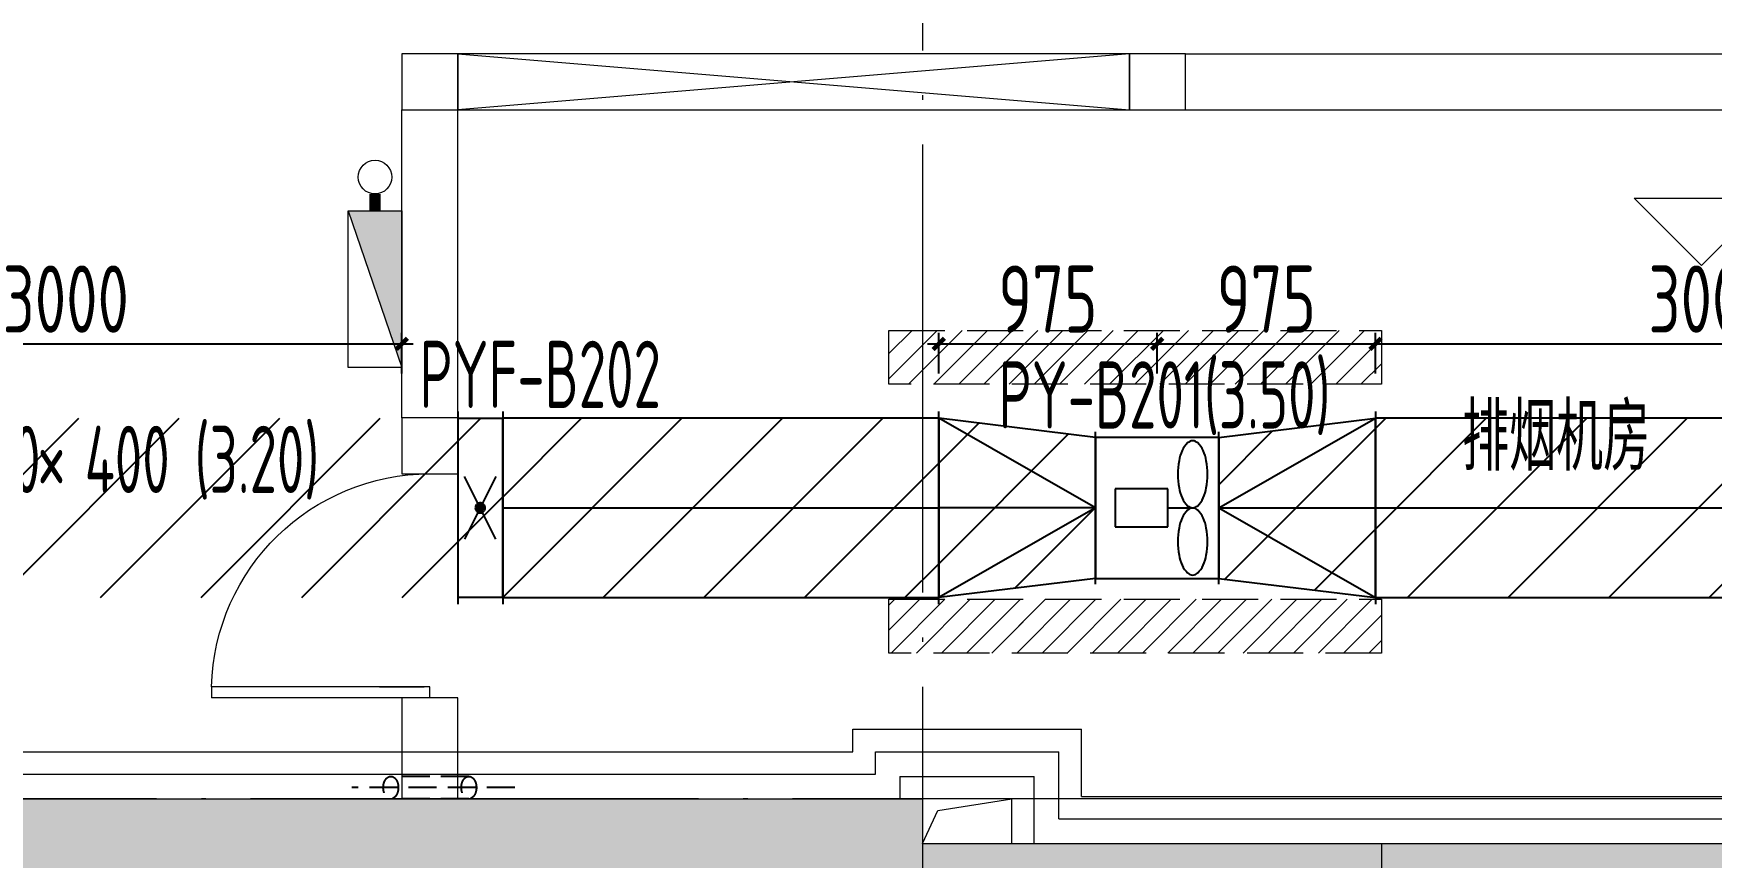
# Model space of a CAD drawing. Extents: x 13114849 to 13479250, y 160225 to 278773.
# Drawn here: x 13434928 to 13442421, y 184598 to 188275 of the extents above; entities that cross this region are included whole.
import ezdxf

# ---------------------------------------------------------------- set-up
doc = ezdxf.new("R2010")
doc.units = 0
doc.header["$LTSCALE"] = 1000
doc.header["$MEASUREMENT"] = 0
for name, pattern in [('CENTER2', [28.575000000000003, 19.05, -3.175, 3.175, -3.175]), ('DASH', [0.35, 0.25, -0.1]), ('DOTE', [2.4200000000000004, 2, -0.2, 0.02, -0.2])]:
    doc.linetypes.add(name, pattern=pattern)
for name, color, linetype in [('DUCT-X-P标注', 7, 'Continuous'), ('DUCT-X-YP中心线', 5, 'CENTER2'), ('DUCT-X-YP法兰', 2, 'Continuous'), ('DUCT-X-YP管', 31, 'Continuous'), ('DUCT-X-YP管端线', 2, 'Continuous'), ('DUCT-X-YP管设备', 7, 'Continuous'), ('DUCT-X-YP阀门', 7, 'Continuous'), ('DUCT-X-Y标注', 7, 'Continuous')]:
    doc.layers.add(name, color=color, linetype=linetype)
doc.layers.add('建筑底图', color=8, linetype='Continuous', lineweight=13)
doc.layers.add('预埋管', color=8, linetype='Continuous', lineweight=5)
doc.styles.add('67', font='gbenor.shx', dxfattribs={"width": 0.7, "bigfont": 'hztxt.shx'})
doc.styles.add('C', font='HZTXT_E', dxfattribs={"width": 0.7, "bigfont": 'HZTXT'})
doc.styles.add('du', font='gbenor.shx', dxfattribs={"width": 0.8, "bigfont": 'hztxt.shx'})
doc.dimstyles.new('67', dxfattribs={"dimscale": 100, "dimtxt": 3, "dimasz": 0.5, "dimexe": 0.5, "dimexo": 2, "dimgap": 0.5, "dimtad": 2, "dimdec": 0, "dimrnd": 5, "dimzin": 0, "dimdsep": 46, "dimtxsty": 'du', "dimblk": 'ARCHTICK', "dimcen": 0, "dimdle": 0.5, "dimclrd": 256, "dimclre": 256, "dimclrt": 256, "dimazin": 0, "dimtfac": 1, "dimtdec": 0, "dimtix": 1, "dimtmove": 2, "dimatfit": 3, "dimfxl": 1, "dimtolj": 1, "dimtzin": 0, "dimlwd": -1, "dimlwe": -1, "dimarcsym": 0})
pattern_1 = [(45, (793255.2557103541, 7.916241884231567e-09), (-56.1266007566822, 56.12660075668221), [])]

# ---------------------------------------------------------------- blocks, each defined once
blk = doc.blocks.new('$轴流风机$00000011')
for p, q in [((-500, 500), (-500, -500)), ((500, 500), (-500, 500)), ((500, -500), (500, 500)), ((-339.4800092864898, 134.6796910074772), (-339.4800092864898, -134.6796910074772)), ((87.95522044965765, 134.6796910074772), (-339.4800092864898, 134.6796910074772)), ((87.95522044965765, -134.6796910074772), (87.95522044965765, 134.6796910074772)), ((87.95522044965765, 0), (288.4946038684575, 0)), ((-339.4800092864898, -134.6796910074772), (87.95522044965765, -134.6796910074772)), ((-500, -500), (500, -500))]:
    blk.add_line(p, q)
for centre, radius, start, end in [((462.4428888200782, 274.1909822780144), 290.6672624295167, 153.0603398671826, 168.1126115914812), ((355.1290658579092, 328.7278263123881), 170.2906702038428, 129.1821255884627, 153.0603398671826), ((288.4946038684575, 410.4818086252635), 64.8209345055534, 90, 129.1821255884627), ((288.4946038684575, 410.4818086252635), 64.82093450552276, 50.81787441153735, 90), ((221.8601418790058, 328.7278263123881), 170.2906702037323, 26.93966013281736, 50.81787441153735), ((114.5463189241127, 274.1909822780144), 290.6672624295164, 11.88738840851878, 26.93966013281736), ((633.07206670288, 238.2729985965852), 465.0358888982827, 168.1126115914812, 180), ((633.07206670288, 238.2729985965852), 465.0358888974643, 180, 191.8873884085187), ((-56.08285895868903, 238.2729985965852), 465.0358888982828, 0, 11.88738840851878), ((-56.08285895868903, 238.2729985965852), 465.035888898019, 348.1126115914813, 0), ((462.4428888200782, 202.3550149151561), 290.6672624290152, 191.8873884085187, 206.9396601328174), ((114.5463189241127, 202.3550149151561), 290.6672624293529, 333.0603398671827, 348.1126115914813), ((355.1290658579092, 147.8181708826014), 170.2906702042031, 206.9396601328174, 230.8178744115374), ((288.4946038684575, 66.06418856972596), 64.82093450569862, 230.8178744115374, 270), ((288.4946038684575, 66.06418856972596), 64.82093450561933, 270, 309.1821255884627), ((221.8601418790058, 147.8181708826014), 170.2906702039885, 309.1821255884627, 333.0603398671827), ((462.4428888200782, -202.3550149151561), 290.6672624290063, 153.0603398671826, 168.1126115914812), ((355.1290658579092, -147.8181708826014), 170.2906702042102, 129.1821255884627, 153.0603398671826), ((288.4946038684575, -66.06418856972596), 64.82093450570038, 90, 129.1821255884627), ((288.4946038684575, -66.06418856972596), 64.82093450561933, 50.81787441153735, 90), ((221.8601418790058, -147.8181708826014), 170.290670203996, 26.93966013281736, 50.81787441153735), ((114.5463189241127, -202.3550149151561), 290.6672624293437, 11.88738840851878, 26.93966013281736), ((633.07206670288, -238.2729985965852), 465.0358888974643, 168.1126115914812, 180), ((-56.08285895868903, -238.2729985965852), 465.035888898019, 0, 11.88738840851878), ((633.07206670288, -238.2729985965852), 465.0358888982922, 180, 191.8873884085187), ((462.4428888200782, -274.1909822780144), 290.6672624295167, 191.8873884085187, 206.9396601328174), ((114.5463189241127, -274.1909822780144), 290.6672624295169, 333.0603398671827, 348.1126115914813), ((-56.08285895868903, -238.2729985965852), 465.0358888982919, 348.1126115914813, 0), ((355.1290658579092, -328.7278263123881), 170.2906702038428, 206.9396601328174, 230.8178744115374), ((288.4946038684575, -410.4818086252635), 64.82093450555568, 230.8178744115374, 270), ((288.4946038684575, -410.4818086252635), 64.82093450552276, 270, 309.1821255884627), ((221.8601418790058, -328.7278263123881), 170.2906702037334, 309.1821255884627, 333.0603398671827)]:
    blk.add_arc(centre, radius, start, end)
for p in [(-500, 0), (500, 0)]:
    blk.add_point(p)
blk = doc.blocks.new('_ArchTick')
at = {"color": 0, "linetype": 'ByBlock', "const_width": 0.4}
blk.add_lwpolyline([(-0.5, -0.5), (0.5, 0.5)], dxfattribs=at)
blk = doc.blocks.new('*D246')
at = {"layer": 'DUCT-X-Y标注', "transparency": 16777216}
for p, q in [((13433570.5, 186757.4999999997), (13433570.5, 186939.5)), ((13436572.61764248, 186757.4999999982), (13436572.61764248, 186939.5)), ((13433520.5, 186889.5), (13436622.61764248, 186889.5))]:
    blk.add_line(p, q, dxfattribs=at)
at = {"layer": 'DUCT-X-Y标注', "transparency": 16777216, "xscale": 50, "yscale": 50, "zscale": 50, "rotation": 180}
blk.add_blockref('_ArchTick', (13433570.5, 186889.5), dxfattribs=at)
at = {"layer": 'DUCT-X-Y标注', "transparency": 16777216, "xscale": 50, "yscale": 50, "zscale": 50}
blk.add_blockref('_ArchTick', (13436572.61764248, 186889.5), dxfattribs=at)
at = {"layer": 'DUCT-X-Y标注', "transparency": 16777216, "insert": (13435071.55882124, 187089.5), "char_height": 300, "attachment_point": 5, "style": 'du'}
blk.add_mtext('\\A1;3000', dxfattribs=at)
blk = doc.blocks.new('*D245')
at = {"layer": 'DUCT-X-Y标注', "transparency": 16777216}
for p, q in [((13440921.46260141, 186757.4999999954), (13440921.46260141, 186939.5)), ((13443922.36620503, 186776.4999999998), (13443922.36620503, 186939.5)), ((13440871.46260141, 186889.5), (13443972.36620503, 186889.5))]:
    blk.add_line(p, q, dxfattribs=at)
at = {"layer": 'DUCT-X-Y标注', "transparency": 16777216, "xscale": 50, "yscale": 50, "zscale": 50, "rotation": 180}
blk.add_blockref('_ArchTick', (13440921.46260141, 186889.5), dxfattribs=at)
at = {"layer": 'DUCT-X-Y标注', "transparency": 16777216, "xscale": 50, "yscale": 50, "zscale": 50}
blk.add_blockref('_ArchTick', (13443922.36620503, 186889.5), dxfattribs=at)
at = {"layer": 'DUCT-X-Y标注', "transparency": 16777216, "insert": (13442421.91440322, 187089.5), "char_height": 300, "attachment_point": 5, "style": 'du'}
blk.add_mtext('\\A1;3000', dxfattribs=at)
blk = doc.blocks.new('*D244')
at = {"layer": 'DUCT-X-Y标注', "transparency": 16777216}
for p, q in [((13439945.86260141, 186757.4999999954), (13439945.86260141, 186939.5)), ((13440921.46260141, 186757.4999999954), (13440921.46260141, 186939.5)), ((13439895.86260141, 186889.5), (13440971.46260141, 186889.5))]:
    blk.add_line(p, q, dxfattribs=at)
at = {"layer": 'DUCT-X-Y标注', "transparency": 16777216, "xscale": 50, "yscale": 50, "zscale": 50, "rotation": 180}
blk.add_blockref('_ArchTick', (13439945.86260141, 186889.5), dxfattribs=at)
at = {"layer": 'DUCT-X-Y标注', "transparency": 16777216, "xscale": 50, "yscale": 50, "zscale": 50}
blk.add_blockref('_ArchTick', (13440921.46260141, 186889.5), dxfattribs=at)
at = {"layer": 'DUCT-X-Y标注', "transparency": 16777216, "insert": (13440433.66260141, 187089.5), "char_height": 300, "attachment_point": 5, "style": 'du'}
blk.add_mtext('\\A1;975', dxfattribs=at)
blk = doc.blocks.new('*D243')
at = {"layer": 'DUCT-X-Y标注', "transparency": 16777216}
for p, q in [((13438970.36260141, 186757.4999999965), (13438970.36260141, 186939.5)), ((13439945.86260141, 186757.4999999954), (13439945.86260141, 186939.5)), ((13438920.36260141, 186889.5), (13439995.86260141, 186889.5))]:
    blk.add_line(p, q, dxfattribs=at)
at = {"layer": 'DUCT-X-Y标注', "transparency": 16777216, "xscale": 50, "yscale": 50, "zscale": 50, "rotation": 180}
blk.add_blockref('_ArchTick', (13438970.36260141, 186889.5), dxfattribs=at)
at = {"layer": 'DUCT-X-Y标注', "transparency": 16777216, "xscale": 50, "yscale": 50, "zscale": 50}
blk.add_blockref('_ArchTick', (13439945.86260141, 186889.5), dxfattribs=at)
at = {"layer": 'DUCT-X-Y标注', "transparency": 16777216, "insert": (13439458.11260141, 187089.5), "char_height": 300, "attachment_point": 5, "style": 'du'}
blk.add_mtext('\\A1;975', dxfattribs=at)
blk = doc.blocks.new('_FZH')
blk.add_lwpolyline([(-0.5, -0.5), (0.5, -0.5), (0.5, 0.5), (-0.4999999999999999, 0.5)], close=True)
blk = doc.blocks.new('$DorLib2D$00000001')
for p, q in [((0.45, 0.975), (0.5000000000000002, 0.975)), ((0.45, 0), (0.45, 0.975)), ((0.5, 0), (0.5, 0.975)), ((0.5, 0), (0.45, 0))]:
    blk.add_line(p, q)
at = {"lineweight": 13}
blk.add_arc((0.475, 0), 0.975, 91.46928358135379, 180, dxfattribs=at)
blk = doc.blocks.new('3#消火栓')
at = {"ltscale": 3.5}
blk.add_hatch(color=256, dxfattribs=at).paths.add_polyline_path([(-350.0000045262278, 239.9999911990017), (-350, -8.800998352290614e-06), (349.9999954737722, 240.0000088009983)])
blk.add_line((-350, -8.800998330116272e-06), (349.9999954737723, 240.0000088009983))
blk.add_lwpolyline([(-350.0000045262277, 239.9999911990017), (349.9999954737723, 240.0000088009983), (350, 8.800998330116272e-06), (-350, -8.800998330116272e-06)], close=True)
at = {"const_width": 49.99999999999997}
blk.add_lwpolyline([(-350.0000022631139, 119.9999911990017), (-425.0000022631139, 119.9999893130735)], dxfattribs=at)
blk.add_circle((-500.0000022631139, 119.9999874271452), 75)
blk = doc.blocks.new('A$C00460B6A')
at = {"layer": '预埋管', "linetype": 'DASH', "lineweight": -3, "ltscale": 0.5}
for p, q in [((523.463043898344, 100.0014334181324), (174.7439385093749, 100.0014303093776)), ((523.463043898344, 100.0014334181324), (174.7439385093749, 100.0014303093776)), ((729.1189822256565, 50.00143341813236), (-0.006739586591720581, 50.00143030937761)), ((523.4630443789065, 0.00143341813236475), (174.7439389880747, 0.001430309377610683))]:
    blk.add_line(p, q, dxfattribs=at)
for centre in [(174.7439387496561, 50.00143030937761), (523.4630441386253, 50.00143341813236)]:
    blk.add_ellipse(centre, major_axis=(-2.429254217184632e-07, 49.99999999906868), ratio=0.6701911663388869, start_param=3.141592653510884, end_param=9.42477796069047, dxfattribs=at)

msp = doc.modelspace()

# ---------------------------------------------------------------- hatches: boundary and pattern name
at = {"layer": 'DUCT-X-YP管'}
h = msp.add_hatch(dxfattribs=at)
h.set_pattern_fill('ANSI31', color=8, scale=200)
h.set_pattern_definition([(45, (0, 0), (-224.5064030267288, 224.5064030267288), [])])
h.paths.add_polyline_path([(13436822.61764248, 186557.5000000061), (13433006.5, 186557.5), (13433006.5, 186157.5), (13436822.61764248, 186157.5000000061)])
h.paths.add_polyline_path([(13436822.61764248, 186157.5000000061), (13433006.5, 186157.5), (13433006.5, 185757.5), (13436822.61764248, 185757.5000000061)])
h.paths.add_polyline_path([(13438970.26260141, 186557.5000000112), (13437023.01764248, 186557.5000000065), (13437023.01764248, 186157.5000000065), (13438970.26260141, 186157.5000000112)])
h.paths.add_polyline_path([(13438970.26260141, 186157.5000000112), (13437023.01764248, 186157.5000000065), (13437023.01764248, 185757.5000000065), (13438970.26260141, 185757.5000000112)])
h.paths.add_polyline_path([(13437022.81764248, 186557.5000000037), (13436822.81764248, 186557.5000000033), (13436822.81764249, 185757.5000000088), (13437022.81764249, 185757.5000000093)])
h.paths.add_polyline_path([(13438970.46260141, 186557.5000000112), (13438970.46260141, 186157.5000000112), (13439670.46260141, 186157.5000000129)])
h.paths.add_polyline_path([(13439670.46260141, 186157.5000000129), (13438970.46260141, 186157.5000000112), (13438970.46260141, 185757.5000000112)])
h.paths.add_polyline_path([(13439670.46260141, 186157.5000000129), (13438970.46260141, 185757.5000000112), (13439670.46260141, 185842.5000000129)], flags=17)
h.paths.add_polyline_path([(13439670.46260141, 186472.5000000129), (13438970.46260141, 186557.5000000112), (13439670.46260141, 186157.5000000129)], flags=17)
h.paths.add_polyline_path([(13440921.26260141, 186557.5000000159), (13440221.26260141, 186472.5000000142), (13440221.26260141, 186157.5000000142)], flags=17)
h.paths.add_polyline_path([(13440221.26260141, 186157.5000000142), (13440221.26260141, 185842.5000000142), (13440921.26260141, 185757.5000000159)], flags=17)
h.paths.add_polyline_path([(13440921.26260141, 186157.5000000159), (13440221.26260141, 186157.5000000142), (13440921.26260141, 185757.5000000159)])
h.paths.add_polyline_path([(13440921.26260141, 186557.5000000159), (13440221.26260141, 186157.5000000142), (13440921.26260141, 186157.5000000159)])
h.paths.add_polyline_path([(13443521.76620504, 186557.5000000221), (13440921.46260141, 186557.5000000159), (13440921.46260141, 186157.5000000159), (13443521.76620504, 186157.5000000221)])
h.paths.add_polyline_path([(13443521.76620504, 186157.5000000221), (13440921.46260141, 186157.5000000159), (13440921.46260141, 185757.5000000159), (13443521.76620504, 185757.5000000221)])
h.paths.add_polyline_path([(13443922.16620504, 186557.5000000201), (13443722.16620504, 186557.5000000198), (13443722.16620504, 185757.5000000253), (13443922.16620504, 185757.5000000257)])
h.paths.add_polyline_path([(13443721.96620504, 186557.5000000225), (13443621.96620504, 186557.5000000223), (13443621.96620504, 186379.5636969978), (13443624.01070765, 186379.5636969978), (13443628.03008979, 186378.8123442598), (13443631.84297361, 186377.3352252001), (13443635.31951591, 186375.1826413368), (13443638.34132724, 186372.4278963314), (13443640.80550341, 186369.1647997213), (13443642.62812988, 186365.5044723478), (13443643.74713927, 186361.5715622696), (13443644.12442508, 186357.5000000224), (13443643.74713927, 186353.4284377751), (13443642.62812988, 186349.4955276969), (13443640.80550341, 186345.8352003234), (13443637.71865399, 186341.7475510756), (13443637.58425965, 186341.8819454155), (13443635.31951591, 186339.8173587079), (13443631.8429736, 186337.6647748445), (13443628.03008979, 186336.1876557849), (13443621.96620504, 186335.0541192731), (13443621.96620504, 185979.5636969978), (13443624.01070765, 185979.5636969978), (13443628.03008979, 185978.8123442598), (13443631.84297361, 185977.3352252001), (13443637.99330577, 185973.5271007495), (13443637.71865399, 185973.2524489705), (13443640.80550341, 185969.1647997213), (13443642.62812988, 185965.5044723478), (13443643.74713927, 185961.5715622696), (13443644.12442508, 185957.5000000224), (13443643.74713927, 185953.4284377751), (13443642.62812988, 185949.4955276969), (13443640.80550341, 185945.8352003234), (13443638.34132724, 185942.5721037133), (13443635.31951591, 185939.8173587079), (13443631.8429736, 185937.6647748445), (13443628.03008979, 185936.1876557849), (13443624.01070765, 185935.4363030468), (13443619.92170243, 185935.4363030468), (13443615.90232029, 185936.1876557848), (13443612.08943647, 185937.6647748445), (13443605.93910431, 185941.4728992951), (13443606.21375609, 185941.7475510742), (13443603.12690667, 185945.8352003233), (13443601.3042802, 185949.4955276968), (13443600.18527081, 185953.4284377751), (13443599.807985, 185957.5000000223), (13443600.18527081, 185961.5715622695), (13443601.3042802, 185965.5044723478), (13443603.12690667, 185969.1647997212), (13443605.59108284, 185972.4278963314), (13443608.61289417, 185975.1826413367), (13443612.08943648, 185977.3352252001), (13443615.90232029, 185978.8123442598), (13443621.96620504, 185979.9458807716), (13443621.96620504, 186335.4363030468), (13443619.92170243, 186335.4363030468), (13443615.90232029, 186336.1876557848), (13443612.08943647, 186337.6647748445), (13443608.61289417, 186339.8173587079), (13443605.59108284, 186342.5721037132), (13443603.12690667, 186345.8352003233), (13443601.3042802, 186349.4955276968), (13443600.18527081, 186353.4284377751), (13443599.807985, 186357.5000000223), (13443600.18527081, 186361.5715622695), (13443601.3042802, 186365.5044723478), (13443603.12690667, 186369.1647997212), (13443606.21375609, 186373.2524489691), (13443606.34815043, 186373.1180546291), (13443608.61289417, 186375.1826413367), (13443612.08943648, 186377.3352252001), (13443615.90232029, 186378.8123442598), (13443621.96620504, 186379.9458807716), (13443621.96620504, 186557.5000000223), (13443521.96620504, 186557.5000000221), (13443521.96620504, 185757.5000000221), (13443721.96620504, 185757.5000000225)], flags=17)
h.paths.add_polyline_path([(13443721.96620504, 186557.5000000225), (13443621.96620504, 186557.5000000223), (13443621.96620504, 186379.5636969978), (13443624.01070765, 186379.5636969978), (13443628.03008979, 186378.8123442598), (13443631.84297361, 186377.3352252001), (13443635.31951591, 186375.1826413368), (13443638.34132724, 186372.4278963314), (13443640.80550341, 186369.1647997213), (13443642.62812988, 186365.5044723478), (13443643.74713927, 186361.5715622696), (13443644.12442508, 186357.5000000224), (13443643.74713927, 186353.4284377751), (13443642.62812988, 186349.4955276969), (13443640.80550341, 186345.8352003234), (13443637.71865399, 186341.7475510756), (13443637.58425965, 186341.8819454155), (13443635.31951591, 186339.8173587079), (13443631.8429736, 186337.6647748445), (13443628.03008979, 186336.1876557849), (13443624.01070765, 186335.4363030468), (13443621.96620504, 186335.4363030468), (13443621.96620504, 185979.5636969978), (13443624.01070765, 185979.5636969978), (13443628.03008979, 185978.8123442598), (13443631.84297361, 185977.3352252001), (13443635.31951591, 185975.1826413368), (13443638.34132724, 185972.4278963314), (13443640.80550341, 185969.1647997213), (13443642.62812988, 185965.5044723478), (13443643.74713927, 185961.5715622696), (13443644.12442508, 185957.5000000224), (13443643.74713927, 185953.4284377751), (13443642.62812988, 185949.4955276969), (13443640.80550341, 185945.8352003234), (13443638.34132724, 185942.5721037133), (13443635.31951591, 185939.8173587079), (13443631.8429736, 185937.6647748445), (13443628.03008979, 185936.1876557849), (13443624.01070765, 185935.4363030468), (13443619.92170243, 185935.4363030468), (13443615.90232029, 185936.1876557848), (13443612.08943647, 185937.6647748445), (13443608.61289417, 185939.8173587079), (13443605.59108284, 185942.5721037132), (13443603.12690667, 185945.8352003233), (13443601.3042802, 185949.4955276968), (13443600.18527081, 185953.4284377751), (13443599.807985, 185957.5000000223), (13443600.18527081, 185961.5715622695), (13443601.3042802, 185965.5044723478), (13443603.12690667, 185969.1647997212), (13443605.59108284, 185972.4278963314), (13443608.61289417, 185975.1826413367), (13443612.08943648, 185977.3352252001), (13443615.90232029, 185978.8123442598), (13443619.92170243, 185979.5636969978), (13443621.96620504, 185979.5636969978), (13443621.96620504, 186335.4363030468), (13443619.92170243, 186335.4363030468), (13443615.90232029, 186336.1876557848), (13443612.08943647, 186337.6647748445), (13443608.61289417, 186339.8173587079), (13443605.59108284, 186342.5721037132), (13443603.12690667, 186345.8352003233), (13443601.3042802, 186349.4955276968), (13443600.18527081, 186353.4284377751), (13443599.807985, 186357.5000000223), (13443600.18527081, 186361.5715622695), (13443601.3042802, 186365.5044723478), (13443603.12690667, 186369.1647997212), (13443606.21375609, 186373.2524489691), (13443606.34815043, 186373.1180546291), (13443608.61289417, 186375.1826413367), (13443612.08943648, 186377.3352252001), (13443615.90232029, 186378.8123442598), (13443619.92170243, 186379.5636969978), (13443621.96620504, 186379.5636969978), (13443621.96620504, 186557.5000000223), (13443521.96620504, 186557.5000000221), (13443521.96620504, 185757.5000000221), (13443721.96620504, 185757.5000000225)], flags=17)
h.paths.add_polyline_path([(13444172.36496623, 186157.5000000218), (13443922.36620504, 186157.5000000229), (13443922.36620504, 185757.5000000229), (13444172.36496623, 185757.5000000218)])
h.paths.add_polyline_path([(13444172.36496624, 186557.5000000218), (13443922.36620504, 186557.5000000229), (13443922.36620504, 186157.5000000229), (13444172.36496623, 186157.5000000218)])
at = {"layer": '建筑底图', "linetype": 'DASH'}
h = msp.add_hatch(dxfattribs=at)
h.set_pattern_fill('ANSI31', color=8, scale=50, style=0)
h.set_pattern_definition(pattern_1)
h.paths.add_polyline_path([(13438747.44771992, 186949.881513861), (13440947.44771992, 186949.881513861), (13440947.44771992, 186709.881513861), (13438747.44771992, 186709.881513861)])
h = msp.add_hatch(dxfattribs=at)
h.set_pattern_fill('ANSI31', color=8, scale=50, style=0)
h.set_pattern_definition(pattern_1)
h.paths.add_polyline_path([(13439247.44771992, 186949.881513861), (13440447.44771992, 186949.881513861), (13440447.44771992, 186709.881513861), (13439247.44771992, 186709.881513861)])
h = msp.add_hatch(dxfattribs=at)
h.set_pattern_fill('ANSI31', color=8, scale=50, style=0)
h.set_pattern_definition(pattern_1)
h.paths.add_polyline_path([(13438747.44771992, 185749.881513861), (13440947.44771992, 185749.881513861), (13440947.44771992, 185509.881513861), (13438747.44771992, 185509.881513861)])
h = msp.add_hatch(dxfattribs=at)
h.set_pattern_fill('ANSI31', color=8, scale=50, style=0)
h.set_pattern_definition(pattern_1)
h.paths.add_polyline_path([(13439247.44771992, 185749.881513861), (13440447.44771992, 185749.881513861), (13440447.44771992, 185509.881513861), (13439247.44771992, 185509.881513861)])
at = {"layer": '建筑底图'}
h = msp.add_hatch(dxfattribs=at)
h.set_pattern_fill('钢筋混凝土', color=8, scale=100, style=0)
h.set_pattern_definition([(45, (793255.2557103541, 7.916241884231567e-09), (-176.7766952966369, 176.7766952966369), []), (49.99999999999999, (793255.2557103541, 7.916241884231567e-09), (717.2601826007534, -62.75213498259511), [75, -825]), (355, (793255.2557103541, 7.916241884231567e-09), (-138.751333613, 752.1921337000118), [60, -660]), (100.4514, (793315.0273903534, -5.229339992074529), (578.5093817140216, 689.4395420609536), [63.74019000000001, -701.142112]), (46.18420000000001, (793255.2557103541, 200.0000000079162), (1067.241048625644, -165.5190143290181), [112.5, -1237.5]), (96.6356, (793344.1924553532, 186.2066930079018), (934.6627055487033, 974.1178709004417), [95.610288, -1051.713]), (351.1842, (793255.2557103541, 200.0000000079162), (934.6619451336272, 974.1186009253246), [90, -990]), (21, (793355.2557103541, 150.0000000079162), (596.9070521184617, -402.6188906653388), [75, -825]), (326.0000000000001, (793355.2557103541, 150.0000000079162), (243.3153319215817, 725.150045046853), [60, -660]), (71.4514, (793404.9979433548, 116.4483940079226), (840.22262858149, 322.5304967099524), [63.74019000000001, -701.142112]), (37.50000000000001, (793255.2557103541, 7.916241884231567e-09), (12.15985531729067, 332.8938538313115), [0, -652, 0, -670, 0, -662.5]), (7.499999999999999, (793255.2557103541, 7.916241884231567e-09), (263.0695374421486, 394.4117118823602), [0, -382, 0, -637, 0, -252.5]), (327.5, (793032.2557103541, 7.916241884231567e-09), (533.822436172409, -22.55487173437976), [0, -250, 0, -780, 0, -1035]), (317.5, (792932.2557103541, 7.916241884231567e-09), (583.1861693423863, 100.1049823323177), [0, -325, 0, -518, 0, -735])])
h.paths.add_polyline_path([(13444197.36620498, 182459.5170952663), (13443697.36620498, 182459.5170952663), (13443697.36620498, 179284.5568231391), (13444197.36620498, 179284.5568231391)])
h.paths.add_polyline_path([(13443697.36620498, 182479.5170952663), (13444197.36620498, 182479.5170952663), (13444197.36620498, 184659.5171292387), (13438897.36620497, 184659.5170671511), (13438897.36620497, 184859.5170390361), (13421897.36620496, 184859.5168398877), (13421897.36620496, 184159.5168398877), (13438197.36620497, 184159.5170308359), (13438197.36620497, 183959.5170308359), (13443697.36620498, 183959.5170952663)])

# ---------------------------------------------------------------- linework, layer by layer
at = {"layer": 'DUCT-X-YP中心线'}
for p, q in [((13437023.01764248, 186157.5000000065), (13438970.26260141, 186157.5000000112)), ((13439670.46260141, 186157.5000000129), (13438970.46260141, 186157.5000000112)), ((13440221.26260141, 186157.5000000142), (13440921.26260141, 186157.5000000159)), ((13440921.46260141, 186157.5000000159), (13443521.76620504, 186157.5000000221))]:
    msp.add_line(p, q, dxfattribs=at)
at = {"layer": 'DUCT-X-YP法兰'}
for p, q in [((13436822.71764248, 186587.5000000061), (13436822.71764248, 185727.5000000061)), ((13437022.91764248, 186587.5000000065), (13437022.91764248, 185727.5000000065)), ((13438970.36260141, 185727.5000000112), (13438970.36260141, 186587.5000000112)), ((13440921.36260141, 186587.5000000159), (13440921.36260141, 185727.5000000159)), ((13439670.56260141, 185817.5000000129), (13439670.56260141, 186497.5000000129)), ((13440221.16260141, 185817.5000000142), (13440221.16260141, 186497.5000000142))]:
    msp.add_line(p, q, dxfattribs=at)
at = {"layer": 'DUCT-X-YP管'}
for p, q in [((13436822.81764248, 186557.5000000033), (13437022.81764248, 186557.5000000037)), ((13437023.01764248, 186557.5000000065), (13437023.01764248, 185757.5000000065)), ((13438970.26260141, 186557.5000000112), (13437023.01764248, 186557.5000000065)), ((13438970.26260141, 185757.5000000112), (13438970.26260141, 186557.5000000112)), ((13439670.46260141, 186157.5000000129), (13438970.46260141, 186557.5000000112)), ((13439670.46260141, 186472.5000000129), (13438970.46260141, 186557.5000000112)), ((13440221.26260141, 186157.5000000142), (13440921.26260141, 186557.5000000159)), ((13440221.26260141, 186472.5000000142), (13440921.26260141, 186557.5000000159)), ((13440921.46260141, 186557.5000000159), (13440921.46260141, 185757.5000000159)), ((13443521.76620504, 186557.5000000221), (13440921.46260141, 186557.5000000159)), ((13439670.46260141, 186157.5000000129), (13438970.46260141, 185757.5000000112)), ((13440221.26260141, 186157.5000000142), (13440921.26260141, 185757.5000000159)), ((13439670.46260141, 185842.5000000129), (13438970.46260141, 185757.5000000112)), ((13440221.26260141, 185842.5000000142), (13440921.26260141, 185757.5000000159)), ((13437022.81764249, 185757.5000000093), (13436822.81764249, 185757.5000000088)), ((13437023.01764248, 185757.5000000065), (13438970.26260141, 185757.5000000112)), ((13440921.46260141, 185757.5000000159), (13443521.76620504, 185757.5000000221))]:
    msp.add_line(p, q, dxfattribs=at)
at = {"layer": 'DUCT-X-YP管端线'}
for p, q in [((13436822.81764248, 186557.5000000033), (13436822.81764249, 185757.5000000088)), ((13437022.81764248, 186557.5000000037), (13437022.81764249, 185757.5000000093)), ((13438970.46260141, 186557.5000000112), (13438970.46260141, 185757.5000000112)), ((13440921.26260141, 185757.5000000159), (13440921.26260141, 186557.5000000159)), ((13439670.46260141, 185842.5000000129), (13439670.46260141, 186472.5000000129)), ((13439670.76260141, 186472.5000000129), (13439670.76260141, 185842.5000000129)), ((13439670.76260141, 186472.5000000129), (13439670.76260141, 185842.5000000129)), ((13440220.96260141, 186472.5000000142), (13440220.96260141, 185842.5000000142)), ((13440220.96260141, 186472.5000000142), (13440220.96260141, 185842.5000000142)), ((13440221.26260141, 186472.5000000142), (13440221.26260141, 185842.5000000142))]:
    msp.add_line(p, q, dxfattribs=at)
at = {"layer": 'DUCT-X-YP阀门'}
for p, q in [((13439670.81260141, 186472.5000000129), (13439670.71260141, 186472.5000000129)), ((13440221.01260141, 186472.5000000142), (13440220.91260141, 186472.5000000142)), ((13436992.89631292, 186017.5393628632), (13436852.73897205, 186297.4606371494)), ((13436992.81764248, 186297.5000000063), (13436852.81764248, 186017.5000000063)), ((13439670.73760141, 186173.9030947817), (13439670.76346247, 186315.0000000129)), ((13439670.73760141, 186047.9030947817), (13439670.78655648, 186315.0000000129)), ((13440220.93760141, 186173.903094783), (13440220.96346247, 186315.0000000142)), ((13440220.93760141, 186047.903094783), (13440220.98655648, 186315.0000000142)), ((13439670.79166391, 186200.9668391522), (13439670.74166392, 186291.8995065496)), ((13440220.99166391, 186200.9668391536), (13440220.94166392, 186291.899506551)), ((13436901.03670825, 186161.5715622535), (13436900.65942245, 186157.5000000063)), ((13436900.65942245, 186157.5000000063), (13436901.03670825, 186153.4284377591)), ((13436902.15571765, 186165.5044723318), (13436901.03670825, 186161.5715622535)), ((13436901.03670825, 186153.4284377591), (13436902.15571765, 186149.4955276809)), ((13436903.97834411, 186169.1647997052), (13436902.15571765, 186165.5044723318)), ((13436902.15571765, 186149.4955276809), (13436903.97834411, 186145.8352003075)), ((13436906.44252029, 186172.4278963153), (13436903.97834411, 186169.1647997052)), ((13436903.97834411, 186145.8352003075), (13436906.44252029, 186142.5721036974)), ((13436909.46433161, 186175.1826413206), (13436906.44252029, 186172.4278963153)), ((13436908.18771863, 186160.8391846564), (13436907.81148288, 186157.5000000063)), ((13436907.81148288, 186157.5000000063), (13436908.18771863, 186154.1608153563)), ((13436909.29755986, 186164.0109286448), (13436908.18771863, 186160.8391846564)), ((13436908.18771863, 186154.1608153563), (13436909.29755986, 186150.9890713679)), ((13436911.08535448, 186166.856187484), (13436909.29755986, 186164.0109286448)), ((13436909.29755986, 186150.9890713679), (13436911.08535448, 186148.1438125287)), ((13436912.94087392, 186177.335225184), (13436909.46433161, 186175.1826413206)), ((13436913.46145501, 186169.2322880151), (13436911.08535448, 186166.856187484)), ((13436911.08535448, 186148.1438125287), (13436913.46145501, 186145.7677119976)), ((13436912.97387008, 186161.7757537494), (13436912.1853193, 186158.9613791903)), ((13436912.1853193, 186158.9613791903), (13436912.1853193, 186156.0386208224)), ((13436912.1853193, 186156.0386208224), (13436912.97387008, 186153.2242462633)), ((13436916.75375773, 186178.8123442437), (13436912.94087392, 186177.335225184)), ((13436914.49248841, 186164.2730152137), (13436912.97387008, 186161.7757537494)), ((13436912.97387008, 186153.2242462633), (13436914.49248841, 186150.726984799)), ((13436916.30671385, 186171.0200826356), (13436913.46145501, 186169.2322880151)), ((13436913.46145501, 186145.7677119976), (13436916.30671385, 186143.9799173771)), ((13436916.62854534, 186166.2679531246), (13436914.49248841, 186164.2730152137)), ((13436914.49248841, 186150.726984799), (13436916.62854534, 186148.7320468881)), ((13436919.47845783, 186172.1299238582), (13436916.30671385, 186171.0200826356)), ((13436916.30671385, 186143.9799173771), (13436919.47845783, 186142.8700761545)), ((13436919.2236193, 186167.6126120634), (13436916.62854534, 186166.2679531246)), ((13436916.62854534, 186148.7320468881), (13436919.2236193, 186147.3873879493)), ((13436920.77313987, 186179.5636969817), (13436916.75375773, 186178.8123442437)), ((13436922.0852455, 186168.207264828), (13436919.2236193, 186167.6126120634)), ((13436919.2236193, 186147.3873879493), (13436922.0852455, 186146.7927351847)), ((13436922.81764248, 186172.5061596095), (13436919.47845783, 186172.1299238582)), ((13436924.8621451, 186179.5636969817), (13436920.77313987, 186179.5636969817)), ((13436925.00119025, 186168.0078087433), (13436922.0852455, 186168.207264828)), ((13436922.0852455, 186146.7927351847), (13436925.00119025, 186146.9921912694)), ((13436926.15682713, 186172.1299238582), (13436922.81764248, 186172.5061596095)), ((13436928.88152723, 186178.8123442437), (13436924.8621451, 186179.5636969817)), ((13436927.75519124, 186167.0290365546), (13436925.00119025, 186168.0078087433)), ((13436925.00119025, 186146.9921912694), (13436927.75519124, 186147.9709634581)), ((13436929.32857112, 186171.0200826356), (13436926.15682713, 186172.1299238582)), ((13436926.15682713, 186142.8700761545), (13436929.32857112, 186143.9799173771)), ((13436930.14299683, 186165.3435393175), (13436927.75519124, 186167.0290365546)), ((13436927.75519124, 186147.9709634581), (13436930.14299683, 186149.6564606951)), ((13436932.69441105, 186177.335225184), (13436928.88152723, 186178.8123442437)), ((13436932.17382996, 186169.2322880151), (13436929.32857112, 186171.0200826356)), ((13436929.32857112, 186143.9799173771), (13436932.17382996, 186145.7677119976)), ((13436931.9875144, 186163.0763226516), (13436930.14299683, 186165.3435393175)), ((13436930.14299683, 186149.6564606951), (13436931.9875144, 186151.9236773611)), ((13436933.15194452, 186160.395535645), (13436931.9875144, 186163.0763226516)), ((13436931.9875144, 186151.9236773611), (13436933.15194452, 186154.6044643676)), ((13436934.54993049, 186166.856187484), (13436932.17382996, 186169.2322880151)), ((13436932.17382996, 186145.7677119976), (13436934.54993049, 186148.1438125287)), ((13436936.17095336, 186175.1826413206), (13436932.69441105, 186177.335225184)), ((13436933.54992674, 186157.5000000063), (13436933.15194452, 186160.395535645)), ((13436933.15194452, 186154.6044643676), (13436933.54992674, 186157.5000000063)), ((13436936.33772511, 186164.0109286448), (13436934.54993049, 186166.856187484)), ((13436934.54993049, 186148.1438125287), (13436936.33772511, 186150.9890713679)), ((13436939.19276468, 186172.4278963153), (13436936.17095336, 186175.1826413206)), ((13436937.44756634, 186160.8391846564), (13436936.33772511, 186164.0109286448)), ((13436936.33772511, 186150.9890713679), (13436937.44756634, 186154.1608153563)), ((13436937.82380209, 186157.5000000063), (13436937.44756634, 186160.8391846564)), ((13436937.44756634, 186154.1608153563), (13436937.82380209, 186157.5000000063)), ((13436941.65694086, 186169.1647997052), (13436939.19276468, 186172.4278963153)), ((13436939.19276468, 186142.5721036974), (13436941.65694086, 186145.8352003075)), ((13436943.47956732, 186165.5044723318), (13436941.65694086, 186169.1647997052)), ((13436941.65694086, 186145.8352003075), (13436943.47956732, 186149.4955276809)), ((13436944.59857672, 186161.5715622535), (13436943.47956732, 186165.5044723318)), ((13436943.47956732, 186149.4955276809), (13436944.59857672, 186153.4284377591)), ((13436944.97586252, 186157.5000000063), (13436944.59857672, 186161.5715622535)), ((13436944.59857672, 186153.4284377591), (13436944.97586252, 186157.5000000063)), ((13439670.78760141, 186098.9876593834), (13439670.73760141, 186189.9203267808)), ((13439670.75191547, 186000.0000000129), (13439670.78760141, 186194.7010969738)), ((13440220.98760141, 186098.9876593847), (13440220.93760141, 186189.9203267821)), ((13440220.95191547, 186000.0000000142), (13440220.98760141, 186194.7010969752)), ((13436906.44252029, 186142.5721036974), (13436909.46433161, 186139.8173586921)), ((13436909.46433161, 186139.8173586921), (13436912.94087392, 186137.6647748287)), ((13436912.94087392, 186137.6647748287), (13436916.75375773, 186136.187655769)), ((13436916.75375773, 186136.187655769), (13436920.77313987, 186135.436303031)), ((13436919.47845783, 186142.8700761545), (13436922.81764248, 186142.4938404032)), ((13436920.77313987, 186135.436303031), (13436924.8621451, 186135.436303031)), ((13436922.81764248, 186142.4938404032), (13436926.15682713, 186142.8700761545)), ((13436924.8621451, 186135.436303031), (13436928.88152723, 186136.187655769)), ((13436928.88152723, 186136.187655769), (13436932.69441105, 186137.6647748287)), ((13436932.69441105, 186137.6647748287), (13436936.17095336, 186139.8173586921)), ((13436936.17095336, 186139.8173586921), (13436939.19276468, 186142.5721036974)), ((13439670.78179784, 186002.4896719638), (13439670.73179784, 186093.4223393612)), ((13439670.77500948, 186000.0000000129), (13439670.78760141, 186068.7010969738)), ((13440220.98179784, 186002.4896719651), (13440220.93179784, 186093.4223393625)), ((13440220.97500948, 186000.0000000142), (13440220.98760141, 186068.7010969752)), ((13439670.71260141, 185842.5000000129), (13439670.81260141, 185842.5000000129)), ((13440220.91260141, 185842.5000000142), (13440221.01260141, 185842.5000000142))]:
    msp.add_line(p, q, dxfattribs=at)
at = {"layer": '建筑底图', "color": 8, "linetype": 'DOTE'}
for p, q in [((13438897.36620497, 209559.5146856282), (13438897.36620497, 182726.1003174296)), ((13474197.36620497, 184859.5146856282), (13119297.36620772, 184859.5146856282)), ((13473697.36620498, 184859.5146856282), (13439786.36620481, 184859.5146856282))]:
    msp.add_line(p, q, dxfattribs=at)
at = {"layer": '建筑底图', "color": 8}
for p, q in [((13439822.61764297, 188184.514685592), (13436822.61764297, 187934.5146855363)), ((13436822.61764297, 188184.5146855939), (13439822.61764297, 187934.5146855324)), ((13440072.61764258, 188184.5146855083), (13443922.36620575, 188184.5146856064)), ((13436572.61764248, 186559.517015625), (13436572.61764254, 187934.5146855469)), ((13436822.61764247, 186559.517015625), (13436822.61764244, 187934.5146855469)), ((13440072.61764258, 187934.5146855743), (13443922.36620575, 187934.5146856318)), ((13436472.61758975, 185359.5169552412), (13436672.61764247, 185359.5169575841)), ((13436572.61764247, 185259.5169564126), (13436572.61764247, 184969.5146856282)), ((13438587.36447523, 185069.5146856284), (13438587.36447523, 185169.5170671511)), ((13438587.36447523, 185169.5170671511), (13439607.36620497, 185169.5170671511)), ((13439607.36620497, 184869.5170671511), (13439607.36620497, 185169.5170671511)), ((13433697.02443333, 185069.5146856282), (13438587.36447523, 185069.5146856284)), ((13438687.36447523, 184969.5146856283), (13438687.36447523, 185069.5170671511)), ((13438687.36447523, 185069.5170671511), (13439507.36620497, 185069.5170671511)), ((13439507.36620497, 184769.5170671511), (13439507.36620497, 185069.5170671511)), ((13433597.02443333, 184969.5146856282), (13438687.36447523, 184969.5146856283)), ((13438797.36447523, 184959.5170671511), (13438797.36447886, 184859.5170378647)), ((13438797.36447523, 184959.5170671511), (13439397.36620427, 184959.5170671511)), ((13439397.36620638, 184659.5170730085), (13439397.36620427, 184959.5170671511)), ((13413397.36620497, 184859.5167403134), (13438897.36620497, 184859.5170390361)), ((13438897.36620497, 184859.5170390361), (13438897.36620497, 184659.5170671511)), ((13439297.36620497, 184659.517071837), (13439297.36620497, 184859.5170671511)), ((13439607.36620497, 184869.5170671511), (13444407.36620498, 184869.5170671511)), ((13439507.36620497, 184769.5170671511), (13444307.36620498, 184769.5170671511)), ((13438897.36620497, 184659.5170671511), (13444197.36620498, 184659.5171292387)), ((13440947.36620499, 184659.5171066886), (13440947.36620499, 183959.5171066886)), ((13440947.36620499, 184659.5171066886), (13444197.36620506, 184659.5171066081))]:
    msp.add_line(p, q, dxfattribs=at)
at = {"layer": '建筑底图'}
for p, q in [((13442076.64748167, 187539.2597673368), (13443282.68591447, 187539.2597673368)), ((13442376.64748167, 187239.2597673368), (13442076.64748167, 187539.2597673368)), ((13442376.64748167, 187239.2597673368), (13442676.64748167, 187539.2597673368))]:
    msp.add_line(p, q, dxfattribs=at)
at = {"layer": '建筑底图', "color": 8}
for points in [[(13436822.61764297, 187934.5146855324), (13439822.61764297, 187934.5146855324), (13439822.61764297, 188184.514685592), (13436822.61764297, 188184.5146855939)], [(13438897.36620497, 184659.5170671511), (13438966.75571035, 184806.5000000079), (13439297.36620497, 184859.5146856282), (13438897.36620497, 184859.5170671511)], [(13438897.36620497, 184659.5170671511), (13439297.36620497, 184659.5170671511), (13439297.36620497, 184859.5170671511), (13438897.36620497, 184859.5170671511)]]:
    msp.add_lwpolyline(points, close=True, dxfattribs=at)
at = {"layer": '建筑底图', "color": 8, "linetype": 'DASH'}
for points in [[(13438747.44771992, 186949.881513861), (13440947.44771992, 186949.881513861), (13440947.44771992, 186709.881513861), (13438747.44771992, 186709.881513861)], [(13438747.44771992, 185749.881513861), (13440947.44771992, 185749.881513861), (13440947.44771992, 185509.881513861), (13438747.44771992, 185509.881513861)]]:
    msp.add_lwpolyline(points, close=True, dxfattribs=at)

# ---------------------------------------------------------------- block references
at = {"layer": 'DUCT-X-YP管设备', "xscale": 0.55, "yscale": 0.63, "zscale": 630, "rotation": 1.377898843065961e-10}
msp.add_blockref('$轴流风机$00000011', (13439945.86260141, 186157.5000000135, 3400), dxfattribs=at)
at = {"layer": '建筑底图', "color": 8, "xscale": 250}
for p, yscale, zscale in [((13436697.61764247, 188059.5146855363), 250, 250), ((13439947.61764269, 188059.5146855544), 250, 250), ((13436697.61764248, 186434.5170156329), 250, 250), ((13436697.61766746, 185084.5170151821), 450.0000009016949, 450.0000009016949)]:
    msp.add_blockref('_FZH', p, dxfattribs=dict(at, yscale=yscale, zscale=zscale))
at = {"layer": '建筑底图', "color": 8, "ltscale": 100, "rotation": 270}
msp.add_blockref('3#消火栓', (13436332.884559, 187134.0158460676), dxfattribs=at)
at = {"layer": '建筑底图', "color": 8, "xscale": -1000, "yscale": 1000, "zscale": -1000, "rotation": 90}
msp.add_blockref('$DorLib2D$00000001', (13436697.61764253, 185809.5170157814), dxfattribs=at)
at = {"layer": '建筑底图', "color": 8}
msp.add_blockref('A$C00460B6A', (13436348.51415084, 184859.5132537645), dxfattribs=at)

# ---------------------------------------------------------------- texts
at = {"layer": 'DUCT-X-P标注', "style": 'du', "width": 0.7}
for s, p in [('PYF-B202', (13436651.68274317, 186603.5025756847, -1380.000005)), ('PY-B201(3.50)', (13439237.9277746, 186511.8660764016, 2020))]:
    msp.add_text(s, height=300, dxfattribs=at).set_placement(p)
at = {"layer": 'DUCT-X-Y标注', "color": 7, "style": '67', "width": 0.7}
for s, p in [('800', (13434578.75143645, 186223.9999999998, 6800)), ('400', (13435156.25143645, 186224.0000000009, 6800)), ('(3.20)', (13435647.07820811, 186224.0000000019, 6800)), ('×', (13434946.25143645, 186224.0000000005, 6800))]:
    msp.add_text(s, height=300, dxfattribs=at).set_placement(p)
at = {"layer": '建筑底图', "color": 8, "style": 'C', "width": 0.7}
msp.add_text('排烟机房', height=300, dxfattribs=at).set_placement((13441307.69985969, 186323.9678204247, -0.005409894747515796))

# ---------------------------------------------------------------- dimensions: what is measured, and where the dimension line sits
at = {"layer": 'DUCT-X-Y标注'}
for base, p1, p2, picture, middle in [((13436572.61764248, 186889.5), (13433570.5, 186557.4999999997, 3400), (13436572.61764248, 186557.4999999982, 3400), '*D246', (13435071.55882124, 187089.5)), ((13439945.86260141, 186889.5), (13438970.36260141, 186557.4999999965, 3400), (13439945.86260141, 186557.4999999954, 3400), '*D243', (13439458.11260141, 187089.5)), ((13440921.46260141, 186889.5), (13439945.86260141, 186557.4999999954, 3400), (13440921.46260141, 186557.4999999954, 3400), '*D244', (13440433.66260141, 187089.5)), ((13443922.36620503, 186889.5), (13440921.46260141, 186557.4999999954, 3400), (13443922.36620503, 186576.4999999998), '*D245', (13442421.91440322, 187089.5))]:
    dim = msp.add_linear_dim(base=base, p1=p1, p2=p2, dimstyle='67', dxfattribs=at)
    dim.commit()
    dim.dimension.update_dxf_attribs({"geometry": picture, "text_midpoint": middle})

doc.saveas('drawing.dxf')
